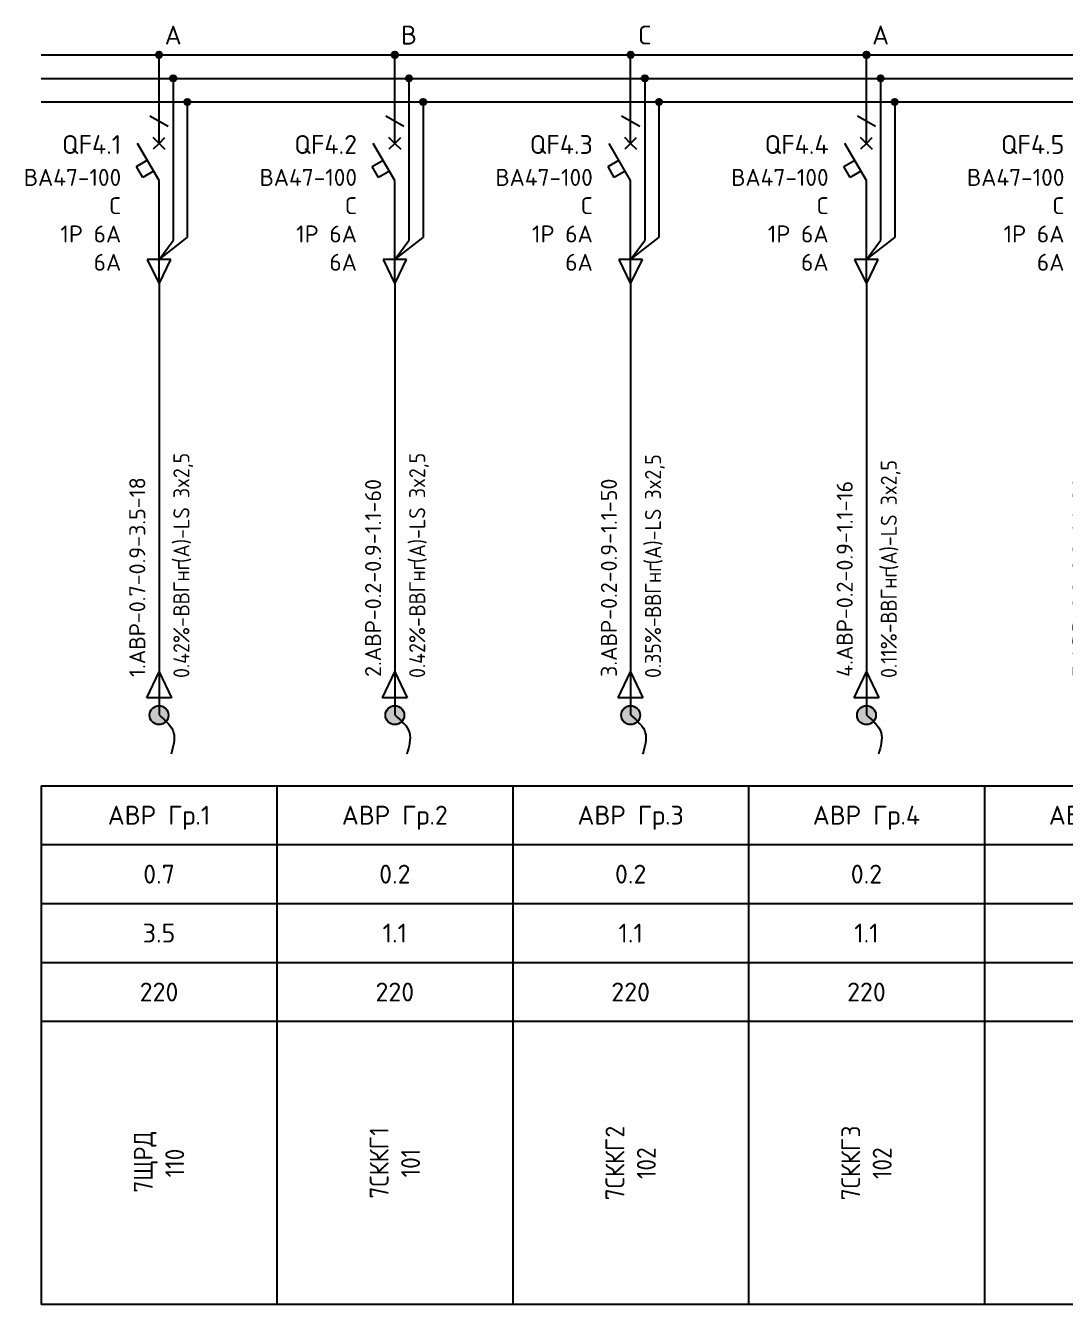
# Model space of a CAD drawing. Header units: millimetres. Extents: x -4379 to 694, y -18291 to 2656.
# Drawn here: x -2287.5 to -2177.3, y 2520.4 to 2656 of the extents above; entities that cross this region are included whole.
import ezdxf
from ezdxf.enums import TextEntityAlignment as Align

# ---------------------------------------------------------------- set-up
doc = ezdxf.new("R2010")
doc.units = ezdxf.units.MM
for name, color, linetype in [('Автомат защитный', 7, 'Continuous'), ('Принципиальная схема КТП -для ОДНОЛИНЕЙКИ', 7, 'Continuous'), ('ПРОВОДНИКИ', 7, 'Continuous'), ('Секция ППУ', 7, 'Continuous')]:
    doc.layers.add(name, color=color, linetype=linetype)
doc.layers.add('ЭС АВ', color=7, linetype='Continuous', lineweight=18)
doc.layers.add('ЭС рамка', color=7, linetype='Continuous', lineweight=18)
doc.styles.add('SLD_Style', font='isocpeur.ttf', dxfattribs={"width": 0.9})

# ---------------------------------------------------------------- blocks, each defined once
blk = doc.blocks.new('*U57')
h = blk.add_hatch(color=256)
h.dxf.hatch_style = 1
edge = h.paths.add_edge_path()
edge.add_ellipse((12.5, 132.5), major_axis=(0, 0.333), ratio=1, start_angle=0, end_angle=360)
h = blk.add_hatch(color=256)
h.dxf.hatch_style = 1
edge = h.paths.add_edge_path()
edge.add_ellipse((14, 130), major_axis=(0, 0.333), ratio=1, start_angle=0, end_angle=360)
h = blk.add_hatch(color=256)
h.dxf.hatch_style = 1
edge = h.paths.add_edge_path()
edge.add_ellipse((15.5, 127.5), major_axis=(0, 0.333), ratio=1, start_angle=0, end_angle=360)
at = {"lineweight": 30}
for p, q in [((14, 129.67), (14, 123.11)), ((15.5, 127.17), (15.5, 113.13)), ((14, 123.11), (14, 112.8)), ((0, 55), (25, 55)), ((0, 55), (0, 0)), ((25, 55), (25, 0)), ((0, 48.75), (25, 48.75)), ((0, 42.5), (25, 42.5)), ((0, 36.25), (25, 36.25))]:
    blk.add_line(p, q, dxfattribs=at)
at = {"layer": 'Автомат защитный', "lineweight": 30}
for p, q in [((12.5, 123.11), (12.5, 132.17)), ((11.54, 126.04), (13.46, 124.93)), ((12.5, 119.17), (10.22, 123.11)), ((10.1, 120.66), (11.26, 121.32)), ((10.77, 119.5), (10.1, 120.66)), ((11.92, 120.17), (10.77, 119.5)), ((12.5, 108.54), (12.5, 119.17))]:
    blk.add_line(p, q, dxfattribs=at)
blk.add_ellipse((12.5, 132.5), major_axis=(0, 0.333), ratio=1, start_param=-1.570796, end_param=4.712389, dxfattribs=at)
at = {"layer": 'Принципиальная схема КТП -для ОДНОЛИНЕЙКИ', "lineweight": 30}
for p, q in [((12.5, 108.54), (12.5, 99.73)), ((11.19, 64.32), (12.5, 67.06)), ((12.5, 67.06), (13.81, 64.32)), ((13.81, 64.32), (11.19, 64.32)), ((12.5, 64.32), (12.5, 62.5))]:
    blk.add_line(p, q, dxfattribs=at)
at = {"layer": 'ПРОВОДНИКИ', "lineweight": 30}
for p, q in [((12.5, 110.81), (15.5, 113.13)), ((12.5, 110.81), (14, 112.8)), ((13.75, 110.81), (11.25, 110.81)), ((11.25, 110.81), (12.5, 108.2)), ((12.5, 108.2), (13.75, 110.81)), ((11.19, 64.31), (12.5, 67.06)), ((12.5, 67.06), (13.81, 64.31)), ((13.81, 64.31), (11.19, 64.31))]:
    blk.add_line(p, q, dxfattribs=at)
at = {"layer": 'ПРОВОДНИКИ', "lineweight": 30, "ltscale": 100}
blk.add_line((12.5, 99.73), (12.5, 64.32), dxfattribs=at)
at = {"layer": 'ПРОВОДНИКИ', "color": 7, "linetype": 'Continuous', "lineweight": 30}
for centre in [(14, 130), (15.5, 127.5), (15.5, 127.5)]:
    blk.add_ellipse(centre, major_axis=(0, 0.333), ratio=1, start_param=-1.570796, end_param=4.712389, dxfattribs=at)
at = {"layer": 'ЭС АВ', "color": 7, "lineweight": 30}
for q in [(11.88, 123.74), (13.12, 123.74), (11.88, 122.49), (13.12, 122.49)]:
    blk.add_line((12.5, 123.11), q, dxfattribs=at)
at = {"layer": 'ЭС рамка', "color": 7, "linetype": 'Continuous', "lineweight": 30}
for p, q in [((0, 132.5), (12.17, 132.5)), ((12.83, 132.5), (25, 132.5))]:
    blk.add_line(p, q, dxfattribs=at)
at = {"layer": 'ЭС рамка', "color": 5, "linetype": 'Continuous', "lineweight": 30}
for p, q in [((0, 130), (13.67, 130)), ((14.33, 130), (25, 130))]:
    blk.add_line(p, q, dxfattribs=at)
at = {"layer": 'ЭС рамка', "color": 94, "linetype": 'Continuous', "lineweight": 30}
for p, q in [((0, 127.5), (15.17, 127.5)), ((15.83, 127.5), (25, 127.5))]:
    blk.add_line(p, q, dxfattribs=at)
at = {"layer": 'ЭС рамка', "lineweight": 30}
for p, q in [((25, 30), (0, 30)), ((25, 0), (0, 0))]:
    blk.add_line(p, q, dxfattribs=at)
at = {"style": 'SLD_Style'}
for tag, p in [('LABEL', (12.5, 51.88)), ('INSTALLEDPOWER', (12.5, 45.63)), ('CURRENT', (12.5, 39.37)), ('VOLTAGE', (12.5, 33.13))]:
    blk.add_attdef(tag, text='', height=2, dxfattribs=at).set_placement(p, align=Align.MIDDLE_CENTER)
blk.add_attdef('TEXT', text='', height=2, rotation=90, dxfattribs=at).set_placement((12.5, 15), align=Align.MIDDLE_CENTER)
at = {"layer": 'Автомат защитный', "style": 'SLD_Style'}
blk.add_attdef('PHASE', text='', height=2, dxfattribs=at).set_placement((14, 134.59), align=Align.MIDDLE_CENTER)
for tag, height, p in [('NUMBER', 2, (8.49, 122.99)), ('SWITCHTYPE', 1.8, (8.49, 119.5)), ('SWITCHRELEASE', 1.8, (8.49, 116.5)), ('SWITCHNOMINALCURRENT', 1.8, (8.49, 113.5)), ('SWITCHRELEASECURRENT', 1.8, (8.49, 110.5)), ('RCDTYPE', 1.8, (8.49, 107.5)), ('RCDSETPOINT', 1.8, (8.49, 104.5))]:
    blk.add_attdef(tag, text='', height=height, dxfattribs=at).set_placement(p, align=Align.MIDDLE_RIGHT)
blk.add_attdef('LINE_A', text='', height=1.7, rotation=90, dxfattribs=at).set_placement((10.19, 65.45), align=Align.MIDDLE_LEFT)
blk.add_attdef('LINE_B', text='', height=1.7, rotation=90, dxfattribs=at).set_placement((13.85, 65.45), align=Align.TOP_LEFT)
blk = doc.blocks.new('*U21')
at = {"linetype": 'ByBlock', "lineweight": 30}
h = blk.add_hatch(color=256, dxfattribs=at)
h.paths.add_polyline_path([(-0.4, 0.9, -0.414214), (0.92, 0.37), (0, -0.02)])
h.paths.add_polyline_path([(0.92, 0.37, -0.101228), (1, -0.02, -0.30039), (0.39, -0.94), (0, -0.02)])
h.paths.add_polyline_path([(-0.4, 0.9), (0.39, -0.94, -0.538), (-1, -0.02, -0.30039)])
blk.add_circle((0, -0.02), 1, dxfattribs=at)
blk.add_spline([(0, 0), (1.55, -1.88), (1.27, -4.16)], degree=3, dxfattribs=at)

msp = doc.modelspace()

# ---------------------------------------------------------------- block references
at = {"layer": 'Секция ППУ', "lineweight": 0}
ref = msp.add_blockref('*U57', (-2285.889, 2520.416, -0.017), dxfattribs=at)
ref.add_attrib('LABEL', 'АВР Гр.1', dxfattribs={"layer": '0', "height": 2, "style": 'SLD_Style'}).set_placement((-2273.389, 2572.291, -0.017), align=Align.MIDDLE_CENTER)
ref.add_attrib('INSTALLEDPOWER', '0.7', dxfattribs={"layer": '0', "height": 2, "style": 'SLD_Style'}).set_placement((-2273.389, 2566.041, -0.017), align=Align.MIDDLE_CENTER)
ref.add_attrib('CURRENT', '3.5', dxfattribs={"layer": '0', "height": 2, "style": 'SLD_Style'}).set_placement((-2273.389, 2559.791, -0.017), align=Align.MIDDLE_CENTER)
ref.add_attrib('VOLTAGE', '220', dxfattribs={"layer": '0', "height": 2, "style": 'SLD_Style'}).set_placement((-2273.389, 2553.541, -0.017), align=Align.MIDDLE_CENTER)
ref.add_attrib('LINE_A', ' 1.АВР-0.7-0.9-3.5-18', dxfattribs={"layer": 'Автомат защитный', "height": 1.7, "rotation": 90, "style": 'SLD_Style'}).set_placement((-2275.694, 2585.867, -0.017), align=Align.MIDDLE_LEFT)
ref.add_attrib('LINE_B_001', ' 0.42%%%-', (-2270.168, 2585.867, -0.017), dxfattribs={"layer": 'Автомат защитный', "height": 1.7, "rotation": 90, "style": 'SLD_Style', "width": 0.9})
ref.add_attrib('PHASE', 'A', dxfattribs={"layer": 'Автомат защитный', "height": 2, "style": 'SLD_Style'}).set_placement((-2271.889, 2655.007, -0.017), align=Align.MIDDLE_CENTER)
ref.add_attrib('NUMBER', 'QF4.1', dxfattribs={"layer": 'Автомат защитный', "height": 2, "style": 'SLD_Style'}).set_placement((-2277.399, 2643.403, -0.017), align=Align.MIDDLE_RIGHT)
ref.add_attrib('SWITCHTYPE', 'ВА47-100', dxfattribs={"layer": 'Автомат защитный', "height": 1.8, "style": 'SLD_Style'}).set_placement((-2277.399, 2639.916, -0.017), align=Align.MIDDLE_RIGHT)
ref.add_attrib('SWITCHRELEASE', 'C', dxfattribs={"layer": 'Автомат защитный', "height": 1.8, "style": 'SLD_Style'}).set_placement((-2277.399, 2636.916, -0.017), align=Align.MIDDLE_RIGHT)
ref.add_attrib('SWITCHNOMINALCURRENT', '1Р 6А', dxfattribs={"layer": 'Автомат защитный', "height": 1.8, "style": 'SLD_Style'}).set_placement((-2277.399, 2633.916, -0.017), align=Align.MIDDLE_RIGHT)
ref.add_attrib('SWITCHRELEASECURRENT', '6А', dxfattribs={"layer": 'Автомат защитный', "height": 1.8, "style": 'SLD_Style'}).set_placement((-2277.399, 2630.916, -0.017), align=Align.MIDDLE_RIGHT)
ref.add_attrib('TEXT_001', '7', (-2274.055, 2532.266, -0.017), dxfattribs={"layer": '0', "height": 2, "rotation": 90, "style": 'SLD_Style', "width": 0.9})
ref.add_attrib('LINE_B_002', 'ВВГнг', (-2270.168, 2593.364, -0.017), dxfattribs={"layer": 'Автомат защитный', "height": 1.7, "rotation": 90, "style": 'SLD_Style', "width": 0.9})
ref.add_attrib('LINE_B_003', '(', (-2270.168, 2599.025, -0.017), dxfattribs={"layer": 'Автомат защитный', "height": 1.7, "rotation": 90, "style": 'SLD_Style', "width": 0.9})
ref.add_attrib('LINE_B_004', 'А', (-2270.168, 2599.637, -0.017), dxfattribs={"layer": 'Автомат защитный', "height": 1.7, "rotation": 90, "style": 'SLD_Style', "width": 0.9})
ref.add_attrib('LINE_B_005', ')-LS 3x2,5', (-2270.168, 2601.014, -0.017), dxfattribs={"layer": 'Автомат защитный', "height": 1.7, "rotation": 90, "style": 'SLD_Style', "width": 0.9})
ref.add_attrib('TEXT_002', 'ЩРД', (-2274.055, 2533.526, -0.017), dxfattribs={"layer": '0', "height": 2, "rotation": 90, "style": 'SLD_Style', "width": 0.9})
ref.add_attrib('TEXT_003', '110', (-2270.722, 2533.886, -0.017), dxfattribs={"layer": '0', "height": 2, "rotation": 90, "style": 'SLD_Style', "width": 0.9})
ref = msp.add_blockref('*U57', (-2260.889, 2520.416, -0.017), dxfattribs=at)
ref.add_attrib('LABEL', 'АВР Гр.2', dxfattribs={"layer": '0', "height": 2, "style": 'SLD_Style'}).set_placement((-2248.389, 2572.291, -0.017), align=Align.MIDDLE_CENTER)
ref.add_attrib('INSTALLEDPOWER', '0.2', dxfattribs={"layer": '0', "height": 2, "style": 'SLD_Style'}).set_placement((-2248.389, 2566.041, -0.017), align=Align.MIDDLE_CENTER)
ref.add_attrib('CURRENT', '1.1', dxfattribs={"layer": '0', "height": 2, "style": 'SLD_Style'}).set_placement((-2248.389, 2559.791, -0.017), align=Align.MIDDLE_CENTER)
ref.add_attrib('VOLTAGE', '220', dxfattribs={"layer": '0', "height": 2, "style": 'SLD_Style'}).set_placement((-2248.389, 2553.541, -0.017), align=Align.MIDDLE_CENTER)
ref.add_attrib('LINE_A', ' 2.АВР-0.2-0.9-1.1-60', dxfattribs={"layer": 'Автомат защитный', "height": 1.7, "rotation": 90, "style": 'SLD_Style'}).set_placement((-2250.694, 2585.867, -0.017), align=Align.MIDDLE_LEFT)
ref.add_attrib('LINE_B_001', ' 0.42%%%-', (-2245.168, 2585.867, -0.017), dxfattribs={"layer": 'Автомат защитный', "height": 1.7, "rotation": 90, "style": 'SLD_Style', "width": 0.9})
ref.add_attrib('PHASE', 'B', dxfattribs={"layer": 'Автомат защитный', "height": 2, "style": 'SLD_Style'}).set_placement((-2246.889, 2655.007, -0.017), align=Align.MIDDLE_CENTER)
ref.add_attrib('NUMBER', 'QF4.2', dxfattribs={"layer": 'Автомат защитный', "height": 2, "style": 'SLD_Style'}).set_placement((-2252.399, 2643.403, -0.017), align=Align.MIDDLE_RIGHT)
ref.add_attrib('SWITCHTYPE', 'ВА47-100', dxfattribs={"layer": 'Автомат защитный', "height": 1.8, "style": 'SLD_Style'}).set_placement((-2252.399, 2639.916, -0.017), align=Align.MIDDLE_RIGHT)
ref.add_attrib('SWITCHRELEASE', 'C', dxfattribs={"layer": 'Автомат защитный', "height": 1.8, "style": 'SLD_Style'}).set_placement((-2252.399, 2636.916, -0.017), align=Align.MIDDLE_RIGHT)
ref.add_attrib('SWITCHNOMINALCURRENT', '1Р 6А', dxfattribs={"layer": 'Автомат защитный', "height": 1.8, "style": 'SLD_Style'}).set_placement((-2252.399, 2633.916, -0.017), align=Align.MIDDLE_RIGHT)
ref.add_attrib('SWITCHRELEASECURRENT', '6А', dxfattribs={"layer": 'Автомат защитный', "height": 1.8, "style": 'SLD_Style'}).set_placement((-2252.399, 2630.916, -0.017), align=Align.MIDDLE_RIGHT)
ref.add_attrib('TEXT_001', '7', (-2249.055, 2531.636, -0.017), dxfattribs={"layer": '0', "height": 2, "rotation": 90, "style": 'SLD_Style', "width": 0.9})
ref.add_attrib('LINE_B_002', 'ВВГнг', (-2245.168, 2593.364, -0.017), dxfattribs={"layer": 'Автомат защитный', "height": 1.7, "rotation": 90, "style": 'SLD_Style', "width": 0.9})
ref.add_attrib('LINE_B_003', '(', (-2245.168, 2599.025, -0.017), dxfattribs={"layer": 'Автомат защитный', "height": 1.7, "rotation": 90, "style": 'SLD_Style', "width": 0.9})
ref.add_attrib('LINE_B_004', 'А', (-2245.168, 2599.637, -0.017), dxfattribs={"layer": 'Автомат защитный', "height": 1.7, "rotation": 90, "style": 'SLD_Style', "width": 0.9})
ref.add_attrib('LINE_B_005', ')-LS 3x2,5', (-2245.168, 2601.014, -0.017), dxfattribs={"layer": 'Автомат защитный', "height": 1.7, "rotation": 90, "style": 'SLD_Style', "width": 0.9})
ref.add_attrib('TEXT_002', 'СККГ', (-2249.055, 2532.896, -0.017), dxfattribs={"layer": '0', "height": 2, "rotation": 90, "style": 'SLD_Style', "width": 0.9})
ref.add_attrib('TEXT_003', '1', (-2249.055, 2538.296, -0.017), dxfattribs={"layer": '0', "height": 2, "rotation": 90, "style": 'SLD_Style', "width": 0.9})
ref.add_attrib('TEXT_004', '101', (-2245.722, 2533.886, -0.017), dxfattribs={"layer": '0', "height": 2, "rotation": 90, "style": 'SLD_Style', "width": 0.9})
ref = msp.add_blockref('*U57', (-2235.889, 2520.416, -0.017), dxfattribs=at)
ref.add_attrib('LABEL', 'АВР Гр.3', dxfattribs={"layer": '0', "height": 2, "style": 'SLD_Style'}).set_placement((-2223.389, 2572.291, -0.017), align=Align.MIDDLE_CENTER)
ref.add_attrib('INSTALLEDPOWER', '0.2', dxfattribs={"layer": '0', "height": 2, "style": 'SLD_Style'}).set_placement((-2223.389, 2566.041, -0.017), align=Align.MIDDLE_CENTER)
ref.add_attrib('CURRENT', '1.1', dxfattribs={"layer": '0', "height": 2, "style": 'SLD_Style'}).set_placement((-2223.389, 2559.791, -0.017), align=Align.MIDDLE_CENTER)
ref.add_attrib('VOLTAGE', '220', dxfattribs={"layer": '0', "height": 2, "style": 'SLD_Style'}).set_placement((-2223.389, 2553.541, -0.017), align=Align.MIDDLE_CENTER)
ref.add_attrib('LINE_A', ' 3.АВР-0.2-0.9-1.1-50', dxfattribs={"layer": 'Автомат защитный', "height": 1.7, "rotation": 90, "style": 'SLD_Style'}).set_placement((-2225.694, 2585.867, -0.017), align=Align.MIDDLE_LEFT)
ref.add_attrib('LINE_B_001', ' 0.35%%%-', (-2220.168, 2585.867, -0.017), dxfattribs={"layer": 'Автомат защитный', "height": 1.7, "rotation": 90, "style": 'SLD_Style', "width": 0.9})
ref.add_attrib('PHASE', 'C', dxfattribs={"layer": 'Автомат защитный', "height": 2, "style": 'SLD_Style'}).set_placement((-2221.889, 2655.007, -0.017), align=Align.MIDDLE_CENTER)
ref.add_attrib('NUMBER', 'QF4.3', dxfattribs={"layer": 'Автомат защитный', "height": 2, "style": 'SLD_Style'}).set_placement((-2227.399, 2643.403, -0.017), align=Align.MIDDLE_RIGHT)
ref.add_attrib('SWITCHTYPE', 'ВА47-100', dxfattribs={"layer": 'Автомат защитный', "height": 1.8, "style": 'SLD_Style'}).set_placement((-2227.399, 2639.916, -0.017), align=Align.MIDDLE_RIGHT)
ref.add_attrib('SWITCHRELEASE', 'C', dxfattribs={"layer": 'Автомат защитный', "height": 1.8, "style": 'SLD_Style'}).set_placement((-2227.399, 2636.916, -0.017), align=Align.MIDDLE_RIGHT)
ref.add_attrib('SWITCHNOMINALCURRENT', '1Р 6А', dxfattribs={"layer": 'Автомат защитный', "height": 1.8, "style": 'SLD_Style'}).set_placement((-2227.399, 2633.916, -0.017), align=Align.MIDDLE_RIGHT)
ref.add_attrib('SWITCHRELEASECURRENT', '6А', dxfattribs={"layer": 'Автомат защитный', "height": 1.8, "style": 'SLD_Style'}).set_placement((-2227.399, 2630.916, -0.017), align=Align.MIDDLE_RIGHT)
ref.add_attrib('TEXT_001', '7', (-2224.055, 2531.456, -0.017), dxfattribs={"layer": '0', "height": 2, "rotation": 90, "style": 'SLD_Style', "width": 0.9})
ref.add_attrib('LINE_B_002', 'ВВГнг', (-2220.168, 2593.211, -0.017), dxfattribs={"layer": 'Автомат защитный', "height": 1.7, "rotation": 90, "style": 'SLD_Style', "width": 0.9})
ref.add_attrib('LINE_B_003', '(', (-2220.168, 2598.872, -0.017), dxfattribs={"layer": 'Автомат защитный', "height": 1.7, "rotation": 90, "style": 'SLD_Style', "width": 0.9})
ref.add_attrib('LINE_B_004', 'А', (-2220.168, 2599.484, -0.017), dxfattribs={"layer": 'Автомат защитный', "height": 1.7, "rotation": 90, "style": 'SLD_Style', "width": 0.9})
ref.add_attrib('LINE_B_005', ')-LS 3x2,5', (-2220.168, 2600.861, -0.017), dxfattribs={"layer": 'Автомат защитный', "height": 1.7, "rotation": 90, "style": 'SLD_Style', "width": 0.9})
ref.add_attrib('TEXT_002', 'СККГ', (-2224.055, 2532.716, -0.017), dxfattribs={"layer": '0', "height": 2, "rotation": 90, "style": 'SLD_Style', "width": 0.9})
ref.add_attrib('TEXT_003', '2', (-2224.055, 2538.116, -0.017), dxfattribs={"layer": '0', "height": 2, "rotation": 90, "style": 'SLD_Style', "width": 0.9})
ref.add_attrib('TEXT_004', '102', (-2220.722, 2533.706, -0.017), dxfattribs={"layer": '0', "height": 2, "rotation": 90, "style": 'SLD_Style', "width": 0.9})
ref = msp.add_blockref('*U57', (-2210.889, 2520.416, -0.017), dxfattribs=at)
ref.add_attrib('LABEL', 'АВР Гр.4', dxfattribs={"layer": '0', "height": 2, "style": 'SLD_Style'}).set_placement((-2198.389, 2572.291, -0.017), align=Align.MIDDLE_CENTER)
ref.add_attrib('INSTALLEDPOWER', '0.2', dxfattribs={"layer": '0', "height": 2, "style": 'SLD_Style'}).set_placement((-2198.389, 2566.041, -0.017), align=Align.MIDDLE_CENTER)
ref.add_attrib('CURRENT', '1.1', dxfattribs={"layer": '0', "height": 2, "style": 'SLD_Style'}).set_placement((-2198.389, 2559.791, -0.017), align=Align.MIDDLE_CENTER)
ref.add_attrib('VOLTAGE', '220', dxfattribs={"layer": '0', "height": 2, "style": 'SLD_Style'}).set_placement((-2198.389, 2553.541, -0.017), align=Align.MIDDLE_CENTER)
ref.add_attrib('LINE_A', ' 4.АВР-0.2-0.9-1.1-16', dxfattribs={"layer": 'Автомат защитный', "height": 1.7, "rotation": 90, "style": 'SLD_Style'}).set_placement((-2200.694, 2585.867, -0.017), align=Align.MIDDLE_LEFT)
ref.add_attrib('LINE_B_001', ' 0.11%%%-', (-2195.168, 2585.867, -0.017), dxfattribs={"layer": 'Автомат защитный', "height": 1.7, "rotation": 90, "style": 'SLD_Style', "width": 0.9})
ref.add_attrib('PHASE', 'A', dxfattribs={"layer": 'Автомат защитный', "height": 2, "style": 'SLD_Style'}).set_placement((-2196.889, 2655.007, -0.017), align=Align.MIDDLE_CENTER)
ref.add_attrib('NUMBER', 'QF4.4', dxfattribs={"layer": 'Автомат защитный', "height": 2, "style": 'SLD_Style'}).set_placement((-2202.399, 2643.403, -0.017), align=Align.MIDDLE_RIGHT)
ref.add_attrib('SWITCHTYPE', 'ВА47-100', dxfattribs={"layer": 'Автомат защитный', "height": 1.8, "style": 'SLD_Style'}).set_placement((-2202.399, 2639.916, -0.017), align=Align.MIDDLE_RIGHT)
ref.add_attrib('SWITCHRELEASE', 'C', dxfattribs={"layer": 'Автомат защитный', "height": 1.8, "style": 'SLD_Style'}).set_placement((-2202.399, 2636.916, -0.017), align=Align.MIDDLE_RIGHT)
ref.add_attrib('SWITCHNOMINALCURRENT', '1Р 6А', dxfattribs={"layer": 'Автомат защитный', "height": 1.8, "style": 'SLD_Style'}).set_placement((-2202.399, 2633.916, -0.017), align=Align.MIDDLE_RIGHT)
ref.add_attrib('SWITCHRELEASECURRENT', '6А', dxfattribs={"layer": 'Автомат защитный', "height": 1.8, "style": 'SLD_Style'}).set_placement((-2202.399, 2630.916, -0.017), align=Align.MIDDLE_RIGHT)
ref.add_attrib('TEXT_001', '7', (-2199.055, 2531.456, -0.017), dxfattribs={"layer": '0', "height": 2, "rotation": 90, "style": 'SLD_Style', "width": 0.9})
ref.add_attrib('LINE_B_002', 'ВВГнг', (-2195.168, 2592.599, -0.017), dxfattribs={"layer": 'Автомат защитный', "height": 1.7, "rotation": 90, "style": 'SLD_Style', "width": 0.9})
ref.add_attrib('LINE_B_003', '(', (-2195.168, 2598.26, -0.017), dxfattribs={"layer": 'Автомат защитный', "height": 1.7, "rotation": 90, "style": 'SLD_Style', "width": 0.9})
ref.add_attrib('LINE_B_004', 'А', (-2195.168, 2598.872, -0.017), dxfattribs={"layer": 'Автомат защитный', "height": 1.7, "rotation": 90, "style": 'SLD_Style', "width": 0.9})
ref.add_attrib('LINE_B_005', ')-LS 3x2,5', (-2195.168, 2600.249, -0.017), dxfattribs={"layer": 'Автомат защитный', "height": 1.7, "rotation": 90, "style": 'SLD_Style', "width": 0.9})
ref.add_attrib('TEXT_002', 'СККГ', (-2199.055, 2532.716, -0.017), dxfattribs={"layer": '0', "height": 2, "rotation": 90, "style": 'SLD_Style', "width": 0.9})
ref.add_attrib('TEXT_003', '3', (-2199.055, 2538.116, -0.017), dxfattribs={"layer": '0', "height": 2, "rotation": 90, "style": 'SLD_Style', "width": 0.9})
ref.add_attrib('TEXT_004', '102', (-2195.722, 2533.706, -0.017), dxfattribs={"layer": '0', "height": 2, "rotation": 90, "style": 'SLD_Style', "width": 0.9})
ref = msp.add_blockref('*U57', (-2185.889, 2520.416, -0.017), dxfattribs=at)
ref.add_attrib('LABEL', 'АВР Гр.5', dxfattribs={"layer": '0', "height": 2, "style": 'SLD_Style'}).set_placement((-2173.389, 2572.291, -0.017), align=Align.MIDDLE_CENTER)
ref.add_attrib('INSTALLEDPOWER', '0.2', dxfattribs={"layer": '0', "height": 2, "style": 'SLD_Style'}).set_placement((-2173.389, 2566.041, -0.017), align=Align.MIDDLE_CENTER)
ref.add_attrib('CURRENT', '1.1', dxfattribs={"layer": '0', "height": 2, "style": 'SLD_Style'}).set_placement((-2173.389, 2559.791, -0.017), align=Align.MIDDLE_CENTER)
ref.add_attrib('VOLTAGE', '220', dxfattribs={"layer": '0', "height": 2, "style": 'SLD_Style'}).set_placement((-2173.389, 2553.541, -0.017), align=Align.MIDDLE_CENTER)
ref.add_attrib('LINE_A', ' 5.АВР-0.2-0.9-1.1-26', dxfattribs={"layer": 'Автомат защитный', "height": 1.7, "rotation": 90, "style": 'SLD_Style'}).set_placement((-2175.694, 2585.867, -0.017), align=Align.MIDDLE_LEFT)
ref.add_attrib('LINE_B_001', ' 0.18%%%-', (-2170.168, 2585.867, -0.017), dxfattribs={"layer": 'Автомат защитный', "height": 1.7, "rotation": 90, "style": 'SLD_Style', "width": 0.9})
ref.add_attrib('PHASE', 'B', dxfattribs={"layer": 'Автомат защитный', "height": 2, "style": 'SLD_Style'}).set_placement((-2171.889, 2655.007, -0.017), align=Align.MIDDLE_CENTER)
ref.add_attrib('NUMBER', 'QF4.5', dxfattribs={"layer": 'Автомат защитный', "height": 2, "style": 'SLD_Style'}).set_placement((-2177.399, 2643.403, -0.017), align=Align.MIDDLE_RIGHT)
ref.add_attrib('SWITCHTYPE', 'ВА47-100', dxfattribs={"layer": 'Автомат защитный', "height": 1.8, "style": 'SLD_Style'}).set_placement((-2177.399, 2639.916, -0.017), align=Align.MIDDLE_RIGHT)
ref.add_attrib('SWITCHRELEASE', 'C', dxfattribs={"layer": 'Автомат защитный', "height": 1.8, "style": 'SLD_Style'}).set_placement((-2177.399, 2636.916, -0.017), align=Align.MIDDLE_RIGHT)
ref.add_attrib('SWITCHNOMINALCURRENT', '1Р 6А', dxfattribs={"layer": 'Автомат защитный', "height": 1.8, "style": 'SLD_Style'}).set_placement((-2177.399, 2633.916, -0.017), align=Align.MIDDLE_RIGHT)
ref.add_attrib('SWITCHRELEASECURRENT', '6А', dxfattribs={"layer": 'Автомат защитный', "height": 1.8, "style": 'SLD_Style'}).set_placement((-2177.399, 2630.916, -0.017), align=Align.MIDDLE_RIGHT)
ref.add_attrib('TEXT_001', '7', (-2174.055, 2531.366, -0.017), dxfattribs={"layer": '0', "height": 2, "rotation": 90, "style": 'SLD_Style', "width": 0.9})
ref.add_attrib('LINE_B_002', 'ВВГнг', (-2170.168, 2592.905, -0.017), dxfattribs={"layer": 'Автомат защитный', "height": 1.7, "rotation": 90, "style": 'SLD_Style', "width": 0.9})
ref.add_attrib('LINE_B_003', '(', (-2170.168, 2598.566, -0.017), dxfattribs={"layer": 'Автомат защитный', "height": 1.7, "rotation": 90, "style": 'SLD_Style', "width": 0.9})
ref.add_attrib('LINE_B_004', 'А', (-2170.168, 2599.178, -0.017), dxfattribs={"layer": 'Автомат защитный', "height": 1.7, "rotation": 90, "style": 'SLD_Style', "width": 0.9})
ref.add_attrib('LINE_B_005', ')-LS 3x2,5', (-2170.168, 2600.555, -0.017), dxfattribs={"layer": 'Автомат защитный', "height": 1.7, "rotation": 90, "style": 'SLD_Style', "width": 0.9})
ref.add_attrib('TEXT_002', 'СККГ', (-2174.055, 2532.626, -0.017), dxfattribs={"layer": '0', "height": 2, "rotation": 90, "style": 'SLD_Style', "width": 0.9})
ref.add_attrib('TEXT_003', '4', (-2174.055, 2538.026, -0.017), dxfattribs={"layer": '0', "height": 2, "rotation": 90, "style": 'SLD_Style', "width": 0.9})
ref.add_attrib('TEXT_004', '103', (-2170.722, 2533.706, -0.017), dxfattribs={"layer": '0', "height": 2, "rotation": 90, "style": 'SLD_Style', "width": 0.9})
for p in [(-2273.389, 2582.916, -0.017), (-2248.389, 2582.916, -0.017), (-2223.389, 2582.916, -0.017), (-2198.389, 2582.916, -0.017)]:
    msp.add_blockref('*U21', p, dxfattribs=at)

doc.saveas('drawing.dxf')
